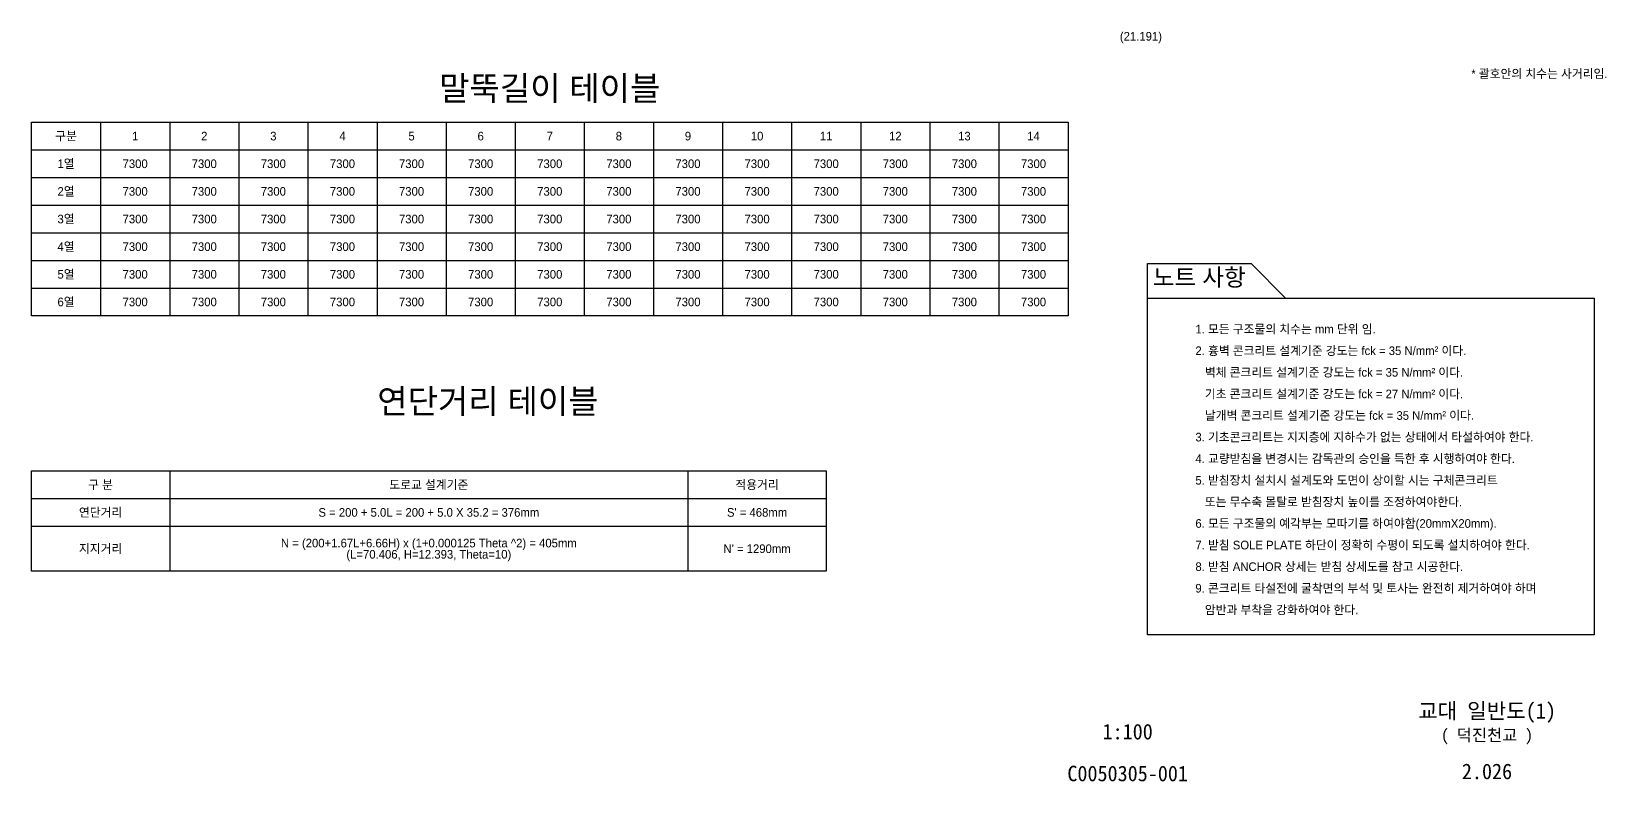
# Model space of a CAD drawing. Extents: x 38676 to 291569, y 34745 to 141830.
# Drawn here: x 72154 to 117737, y 34745 to 56453 of the extents above; entities that cross this region are included whole.
import ezdxf
from ezdxf.enums import TextEntityAlignment as Align

# ---------------------------------------------------------------- set-up
doc = ezdxf.new("R2010")
doc.units = 0
doc.header["$LTSCALE"] = 550
doc.header["$MEASUREMENT"] = 0
for name, color, linetype in [('CS-DIMT', 3, 'CONTINUOUS'), ('CS-NOTE', 3, 'CONTINUOUS'), ('CS-SYMB', 3, 'CONTINUOUS'), ('CS-TABL-LIN1', 4, 'CONTINUOUS'), ('CS-TABL-LIN2', 1, 'CONTINUOUS'), ('CS-TABL-TEX2', 3, 'CONTINUOUS'), ('CZ-TEX1', 6, 'CONTINUOUS'), ('CZ-TEX2', 3, 'CONTINUOUS'), ('TITLE-TEXT', 7, 'CONTINUOUS')]:
    doc.layers.add(name, color=color, linetype=linetype)
doc.styles.add('A_STANDARD', font='')
doc.styles.add('TB_TEXT', font='')
doc.styles.get('A_STANDARD').set_extended_font_data('Dotum')
doc.styles.get('TB_TEXT').set_extended_font_data('DotumChe')

msp = doc.modelspace()

# ---------------------------------------------------------------- linework, layer by layer
at = {"layer": 'CS-NOTE'}
for p, q in [((104449, 49738), (107449, 49738)), ((104449, 48738), (104449, 49738)), ((107449, 49738), (108449, 48738))]:
    msp.add_line(p, q, dxfattribs=at)
msp.add_lwpolyline([(104449, 48738), (117379, 48738), (117379, 38988), (104449, 38988)], close=True, dxfattribs=at)
at = {"layer": 'CS-TABL-LIN1'}
for points in [[(72154, 53825), (102154, 53825), (102154, 48225), (72154, 48225)], [(72154, 43733), (95154, 43733), (95154, 40833), (72154, 40833)]]:
    msp.add_lwpolyline(points, close=True, dxfattribs=at)
at = {"layer": 'CS-TABL-LIN2'}
for p, q in [((74154, 53825), (74154, 48225)), ((76154, 53825), (76154, 48225)), ((78154, 53825), (78154, 48225)), ((80154, 53825), (80154, 48225)), ((82154, 53825), (82154, 48225)), ((84154, 53825), (84154, 48225)), ((86154, 53825), (86154, 48225)), ((88154, 53825), (88154, 48225)), ((90154, 53825), (90154, 48225)), ((92154, 53825), (92154, 48225)), ((94154, 53825), (94154, 48225)), ((96154, 53825), (96154, 48225)), ((98154, 53825), (98154, 48225)), ((100154, 53825), (100154, 48225)), ((72154, 53025), (102154, 53025)), ((72154, 52225), (102154, 52225)), ((72154, 51425), (102154, 51425)), ((72154, 50625), (102154, 50625)), ((72154, 49825), (102154, 49825)), ((72154, 49025), (102154, 49025)), ((76154, 43733), (76154, 40833)), ((91154, 43733), (91154, 40833)), ((72154, 42933), (95154, 42933)), ((72154, 42133), (95154, 42133))]:
    msp.add_line(p, q, dxfattribs=at)

# ---------------------------------------------------------------- texts
at = {"layer": 'CS-DIMT', "style": 'A_STANDARD'}
msp.add_text('(21.191)', height=250, rotation=360, dxfattribs=at).set_placement((104263, 56439), align=Align.TOP_CENTER)
at = {"layer": 'CS-NOTE', "style": 'A_STANDARD'}
for s, p in [(' 1. 모든 구조물의 치수는 mm 단위 임.', (105749, 47713)), (' 2. 흉벽 콘크리트 설계기준 강도는 fck = 35 N/mm² 이다.', (105749, 47088)), ('    벽체 콘크리트 설계기준 강도는 fck = 35 N/mm² 이다.', (105749, 46463)), ('    기초 콘크리트 설계기준 강도는 fck = 27 N/mm² 이다.', (105749, 45838)), ('    날개벽 콘크리트 설계기준 강도는 fck = 35 N/mm² 이다.', (105749, 45213)), (' 3. 기초콘크리트는 지지층에 지하수가 없는 상태에서 타설하여야 한다.', (105749, 44588)), (' 4. 교량받침을 변경시는 감독관의 승인을 득한 후 시행하여야 한다.', (105749, 43963)), (' 5. 받침장치 설치시 설계도와 도면이 상이할 시는 구체콘크리트', (105749, 43338)), ('    또는 무수축 몰탈로 받침장치 높이를 조정하여야한다.', (105749, 42713)), (' 6. 모든 구조물의 예각부는 모따기를 하여야함(20mmX20mm).', (105749, 42088)), (' 7. 받침 SOLE PLATE 하단이 정확히 수평이 되도록 설치하여야 한다.', (105749, 41463)), (' 8. 받침 ANCHOR 상세는 받침 상세도를 참고 시공한다.', (105749, 40838)), (' 9. 콘크리트 타설전에 굴착면의 부석 및 토사는 완전히 제거하여야 하며', (105749, 40213)), ('    암반과 부착을 강화하여야 한다.', (105749, 39588))]:
    msp.add_text(s, height=250, dxfattribs=at).set_placement(p)
at = {"layer": 'CS-SYMB', "style": 'A_STANDARD'}
msp.add_text('* 괄호안의 치수는 사거리임.', height=250, dxfattribs=at).set_placement((117767, 55107), align=Align.RIGHT)
at = {"layer": 'CS-TABL-TEX2', "style": 'A_STANDARD'}
for s, p in [('구분', (73154, 53425)), ('1', (75154, 53425)), ('2', (77154, 53425)), ('3', (79154, 53425)), ('4', (81154, 53425)), ('5', (83154, 53425)), ('6', (85154, 53425)), ('7', (87154, 53425)), ('8', (89154, 53425)), ('9', (91154, 53425)), ('10', (93154, 53425)), ('11', (95154, 53425)), ('12', (97154, 53425)), ('13', (99154, 53425)), ('14', (101154, 53425)), ('1열', (73154, 52625)), ('7300', (75154, 52625)), ('7300', (77154, 52625)), ('7300', (79154, 52625)), ('7300', (81154, 52625)), ('7300', (83154, 52625)), ('7300', (85154, 52625)), ('7300', (87154, 52625)), ('7300', (89154, 52625)), ('7300', (91154, 52625)), ('7300', (93154, 52625)), ('7300', (95154, 52625)), ('7300', (97154, 52625)), ('7300', (99154, 52625)), ('7300', (101154, 52625)), ('2열', (73154, 51825)), ('7300', (75154, 51825)), ('7300', (77154, 51825)), ('7300', (79154, 51825)), ('7300', (81154, 51825)), ('7300', (83154, 51825)), ('7300', (85154, 51825)), ('7300', (87154, 51825)), ('7300', (89154, 51825)), ('7300', (91154, 51825)), ('7300', (93154, 51825)), ('7300', (95154, 51825)), ('7300', (97154, 51825)), ('7300', (99154, 51825)), ('7300', (101154, 51825)), ('3열', (73154, 51025)), ('7300', (75154, 51025)), ('7300', (77154, 51025)), ('7300', (79154, 51025)), ('7300', (81154, 51025)), ('7300', (83154, 51025)), ('7300', (85154, 51025)), ('7300', (87154, 51025)), ('7300', (89154, 51025)), ('7300', (91154, 51025)), ('7300', (93154, 51025)), ('7300', (95154, 51025)), ('7300', (97154, 51025)), ('7300', (99154, 51025)), ('7300', (101154, 51025)), ('4열', (73154, 50225)), ('7300', (75154, 50225)), ('7300', (77154, 50225)), ('7300', (79154, 50225)), ('7300', (81154, 50225)), ('7300', (83154, 50225)), ('7300', (85154, 50225)), ('7300', (87154, 50225)), ('7300', (89154, 50225)), ('7300', (91154, 50225)), ('7300', (93154, 50225)), ('7300', (95154, 50225)), ('7300', (97154, 50225)), ('7300', (99154, 50225)), ('7300', (101154, 50225)), ('5열', (73154, 49425)), ('7300', (75154, 49425)), ('7300', (77154, 49425)), ('7300', (79154, 49425)), ('7300', (81154, 49425)), ('7300', (83154, 49425)), ('7300', (85154, 49425)), ('7300', (87154, 49425)), ('7300', (89154, 49425)), ('7300', (91154, 49425)), ('7300', (93154, 49425)), ('7300', (95154, 49425)), ('7300', (97154, 49425)), ('7300', (99154, 49425)), ('7300', (101154, 49425)), ('6열', (73154, 48625)), ('7300', (75154, 48625)), ('7300', (77154, 48625)), ('7300', (79154, 48625)), ('7300', (81154, 48625)), ('7300', (83154, 48625)), ('7300', (85154, 48625)), ('7300', (87154, 48625)), ('7300', (89154, 48625)), ('7300', (91154, 48625)), ('7300', (93154, 48625)), ('7300', (95154, 48625)), ('7300', (97154, 48625)), ('7300', (99154, 48625)), ('7300', (101154, 48625)), ('구 분', (74154, 43333)), ('도로교 설계기준', (83654, 43333)), ('적용거리', (93154, 43333)), ('연단거리', (74154, 42533)), ('S = 200 + 5.0L = 200 + 5.0 X 35.2 = 376mm', (83654, 42533)), ("S' = 468mm", (93154, 42533)), ('지지거리', (74154, 41483)), ('N = (200+1.67L+6.66H) x (1+0.000125 Theta ^2) = 405mm', (83654, 41646)), ("N' = 1290mm", (93154, 41483)), ('(L=70.406, H=12.393, Theta=10)', (83654, 41321))]:
    msp.add_text(s, height=250, dxfattribs=at).set_placement(p, align=Align.MIDDLE_CENTER)
at = {"layer": 'CZ-TEX1', "style": 'A_STANDARD'}
msp.add_text('말뚝길이 테이블', height=700, dxfattribs=at).set_placement((87154, 54808), align=Align.MIDDLE_CENTER)
msp.add_text('연단거리 테이블', height=700, dxfattribs=at).set_placement((85364, 45399), align=Align.CENTER)
at = {"layer": 'CZ-TEX2', "style": 'A_STANDARD'}
msp.add_text('노트 사항', height=500, dxfattribs=at).set_placement((105949, 49088), align=Align.CENTER)
at = {"layer": 'TITLE-TEXT', "style": 'TB_TEXT'}
for s, height, p in [('교대 일반도(1)', 450, (114279, 36788)), ('1:100', 450, (103879, 36188)), ('( 덕진천교 )', 350, (114279, 36088)), ('C0050305-001', 450, (103879, 34977)), ('2.026', 450, (114279, 35038))]:
    msp.add_text(s, height=height, dxfattribs=at).set_placement(p, align=Align.MIDDLE_CENTER)

doc.saveas('drawing.dxf')
